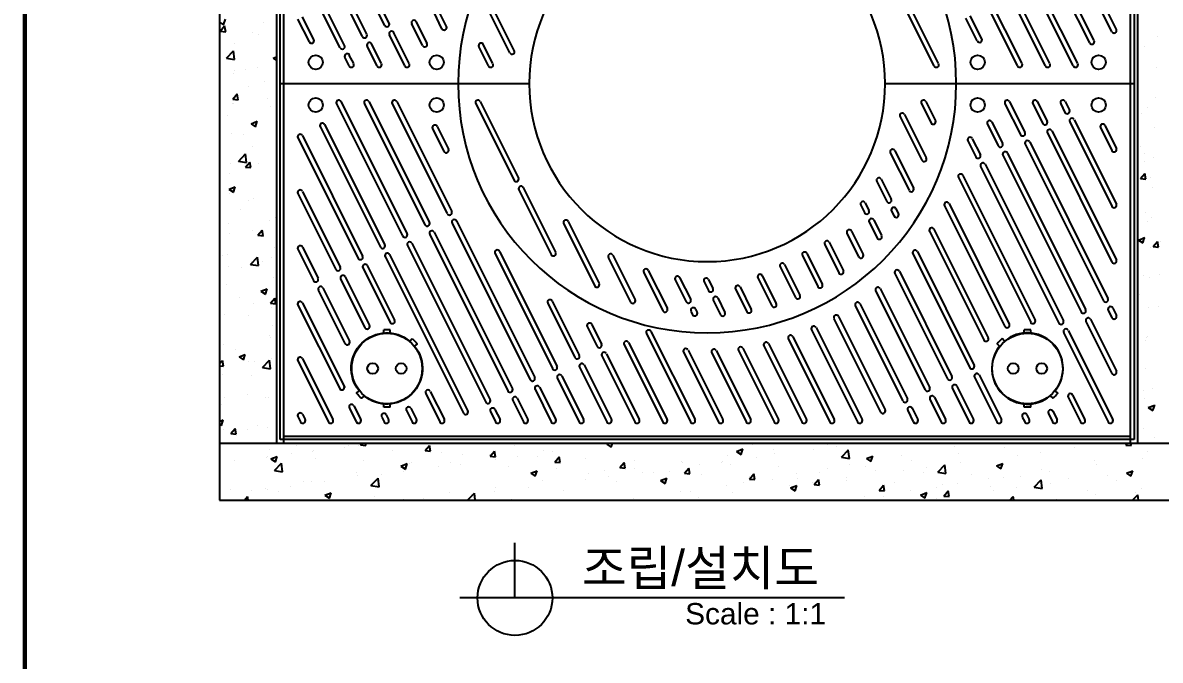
# Model space of a CAD drawing. Header units: millimetres. Extents: x 13624 to 18563, y -17957 to -14464.
# Drawn here: x 13739 to 15337, y -16255 to -15359 of the extents above; entities that cross this region are included whole.
import ezdxf
from ezdxf.enums import TextEntityAlignment as Align

# ---------------------------------------------------------------- set-up
doc = ezdxf.new("R2010")
doc.units = ezdxf.units.MM
for name, color, linetype in [('LAYOUT', 7, 'Continuous'), ('TEXT', 7, 'Continuous'), ('받침틀', 251, 'Continuous')]:
    doc.layers.add(name, color=color, linetype=linetype)
doc.styles.get("Standard").update_dxf_attribs({"font": 'arial.ttf'})

# ---------------------------------------------------------------- blocks, each defined once
blk = doc.blocks.new('A$C288B696C')
at = {"linetype": 'Continuous'}
for p, q in [((-714.5, 55.5), (-708.9, 51.8)), ((-713.5, 42.8), (-707.4, 50.1)), ((-708.9, 51.8), (-706.4, 59.5)), ((-705.9, 42.1), (-707.4, 50.1)), ((-653.1, 54.4), (-653.1, 54.4)), ((-713.5, 42.8), (-705.9, 42.1)), ((-668.5, 41.1), (-668.5, 41.1)), ((-659.8, 37.7), (-659.8, 37.7)), ((603.9, 34.7), (603.9, 34.7)), ((-693, 25.7), (-693, 25.7)), ((585, 20.6), (585, 20.6)), ((-704.7, 4.7), (-694.8, 15)), ((-704.7, 4.7), (-693.4, 2.9)), ((-693.4, 2.9), (-694.8, 15)), ((-639.4, 4.9), (-634.5, 6.8)), ((-639.4, 4.9), (-634.5, 1.6)), ((-693.2, -12.3), (-693.2, -12.3)), ((-677.8, -10.5), (-677.8, -10.5)), ((-661.4, -8.2), (-661.4, -8.2)), ((602.4, -7.6), (602.4, -7.6)), ((-694.5, -16.5), (-694.5, -16.5)), ((-651.1, -27.6), (-651.1, -27.6)), ((-695.9, -52.7), (-689.7, -45.4)), ((-688.3, -53.4), (-689.8, -45.4)), ((-673.7, -34.7), (-673.7, -34.7)), ((-696, -58.8), (-696, -58.8)), ((-695.9, -52.7), (-688.3, -53.4)), ((-694.8, -58.2), (-694.8, -58.2)), ((-646.8, -51.9), (-646.8, -51.9)), ((-643.3, -62.6), (-643.3, -62.6)), ((600.9, -49.9), (600.9, -49.9)), ((-703.1, -75.1), (-703.1, -75.1)), ((-635.3, -77.9), (-635.3, -77.9)), ((580.6, -73.1), (580.6, -73.1)), ((589.9, -64.4), (589.9, -64.4)), ((-670.3, -87.2), (-661.5, -83.8)), ((-670.3, -87.2), (-664, -91.4)), ((-664, -91.4), (-661.5, -83.8)), ((599.3, -92.2), (599.3, -92.2)), ((-697.6, -101.1), (-697.6, -101.1)), ((-680.2, -102), (-680.2, -102)), ((-668.9, -119.7), (-668.9, -119.7)), ((579, -119), (579, -119)), ((-699.1, -143.4), (-699.1, -143.4)), ((-687.9, -140), (-676.6, -141.8)), ((-687.8, -140.1), (-678, -129.7)), ((-678.2, -148.3), (-672.1, -141)), ((-676.6, -141.8), (-678, -129.7)), ((-670.7, -148.9), (-672.2, -141)), ((-660, -142.8), (-660, -142.8)), ((584.6, -140.2), (584.6, -140.2)), ((585, -129.5), (585, -129.5)), ((597.8, -134.4), (597.8, -134.4)), ((-713.6, -152.1), (-713.6, -152.1)), ((-701.1, -157), (-701.1, -157)), ((-678.2, -148.3), (-670.7, -148.9)), ((579.4, -164.3), (585.5, -157)), ((587, -165), (585.5, -157)), ((579.4, -164.3), (587, -165)), ((593.7, -162.8), (593.7, -162.8)), ((-701.3, -179.3), (-694.9, -183.5)), ((-701.2, -179.3), (-692.4, -175.8)), ((-700.7, -185.6), (-700.7, -185.6)), ((-694.9, -183.5), (-692.4, -175.9)), ((-666.8, -191.6), (-666.8, -191.6)), ((-635, -187.4), (-635, -187.4)), ((-634.7, -176.1), (-634.7, -176.1)), ((596.2, -176.7), (596.2, -176.7)), ((-685.3, -207.4), (-685.3, -207.4)), ((-674.1, -195.5), (-674.1, -195.5)), ((-643.7, -223.4), (-643.7, -223.4)), ((-636.3, -218.4), (-636.3, -218.4)), ((587.1, -211.4), (587.1, -211.4)), ((594.7, -219), (594.7, -219)), ((-702.2, -227.9), (-702.2, -227.9)), ((-668.4, -237.5), (-668.4, -237.5)), ((-660.6, -243.8), (-654.5, -236.5)), ((-653.1, -244.5), (-654.5, -236.5)), ((589.5, -225.2), (589.5, -225.2)), ((-700.2, -241.7), (-700.2, -241.7)), ((-660.6, -243.8), (-653, -244.5)), ((576.4, -250.5), (585.3, -247)), ((576.4, -250.5), (582.7, -254.7)), ((582.7, -254.7), (585.2, -247.1)), ((597, -259.8), (603.2, -252.5)), ((604.6, -260.5), (603.1, -252.5)), ((607.1, -252.4), (607.1, -252.4)), ((-703.8, -270.2), (-703.8, -270.2)), ((-637.8, -260.7), (-637.8, -260.7)), ((593.1, -261.3), (593.1, -261.3)), ((597, -259.8), (604.6, -260.5)), ((602.8, -261.8), (602.8, -261.8)), ((-710, -272.3), (-710, -272.3)), ((-701.8, -287.6), (-701.8, -287.6)), ((-671, -284.8), (-661.1, -274.5)), ((-671, -284.8), (-659.7, -286.5)), ((-669.2, -280.5), (-669.2, -280.5)), ((-659.7, -286.5), (-661.1, -274.5)), ((-653.7, -281.3), (-653.7, -281.3)), ((-642.2, -275.1), (-642.2, -275.1)), ((-683.3, -289.3), (-683.3, -289.3)), ((-639.3, -303), (-639.3, -303)), ((584.2, -301), (584.2, -301)), ((591.6, -303.6), (591.6, -303.6)), ((605.5, -298.3), (605.5, -298.3)), ((-705.3, -312.5), (-705.3, -312.5)), ((-656.3, -322.5), (-647.4, -319.1)), ((-650, -326.8), (-647.5, -319.1)), ((-687.1, -331.4), (-687.1, -331.4)), ((-656.3, -322.5), (-650, -326.8)), ((-643, -339.3), (-636.9, -332)), ((-635.4, -340), (-636.9, -332)), ((578.1, -326.7), (578.1, -326.7)), ((-667.5, -339.7), (-667.5, -339.7)), ((-643, -339.3), (-635.4, -340)), ((-640.9, -345.2), (-640.9, -345.2)), ((590, -345.8), (590, -345.8)), ((604.9, -343.8), (604.9, -343.8)), ((-706.9, -354.8), (-706.9, -354.8)), ((-674.5, -356.3), (-674.5, -356.3)), ((-640.3, -370.9), (-640.3, -370.9)), ((-708.4, -397), (-708.4, -397)), ((-644.1, -384.2), (-644.1, -384.2)), ((-642.4, -387.5), (-642.4, -387.5)), ((586.7, -392.1), (586.7, -392.1)), ((588.5, -388.1), (588.5, -388.1)), ((589.1, -386.1), (589.1, -386.1)), ((-692.2, -404.6), (-692.2, -404.6)), ((-687.2, -414.6), (-678.4, -411.2)), ((-687.2, -414.6), (-680.9, -418.9)), ((-680.9, -418.9), (-678.4, -411.2)), ((-714.5, -424.5), (-710.4, -419.6)), ((-714.5, -427.1), (-708.9, -427.5)), ((-708.9, -427.5), (-710.4, -419.6)), ((-673.7, -421), (-673.7, -421)), ((-665.5, -421.7), (-665.5, -421.7)), ((-654.2, -429.5), (-644.3, -419.2)), ((-654.2, -429.5), (-642.9, -431.3)), ((-642.9, -431.3), (-644.3, -419.2)), ((-644, -429.8), (-644, -429.8)), ((-641.9, -416.8), (-641.9, -416.8)), ((587, -430.4), (587, -430.4)), ((-709.9, -439.3), (-709.9, -439.3)), ((-669.6, -441.4), (-669.6, -441.4)), ((583.9, -461.8), (583.9, -461.8)), ((595.9, -459), (595.9, -459)), ((-707.1, -471.1), (-707.1, -471.1)), ((-675.3, -466.9), (-675.3, -466.9)), ((-649.7, -472), (-649.7, -472)), ((-645.5, -472.1), (-645.5, -472.1)), ((585.4, -472.7), (585.4, -472.7)), ((-711.5, -481.6), (-711.5, -481.6)), ((590.4, -485.8), (599.3, -482.4)), ((590.4, -485.8), (596.7, -490)), ((596.7, -490), (599.3, -482.4)), ((600.1, -481.8), (600.1, -481.8)), ((-714.5, -505.3), (-709.3, -503.3)), ((-714.5, -509.2), (-711.8, -510.9)), ((-711.8, -510.9), (-709.3, -503.3)), ((-660.7, -510.7), (-660.7, -510.7)), ((-713, -523.9), (-713, -523.9)), ((-708.7, -517), (-708.7, -517)), ((-698.9, -522.4), (-692.7, -515.1)), ((-698.9, -522.4), (-691.3, -523.1)), ((-691.3, -523.1), (-692.8, -515.1)), ((-674.9, -517.1), (-674.9, -517.1)), ((-647.1, -514.3), (-647.1, -514.3)), ((583.9, -514.9), (583.9, -514.9)), ((-674.4, -536.9), (-674.4, -536.9)), ((-606.6, -539.8), (-606.6, -539.8)), ((-538.8, -542.6), (-538.8, -542.6)), ((-534, -539.7), (-534, -539.7)), ((-519.3, -539.6), (-519.3, -539.6)), ((-516.7, -538.3), (-514.7, -536)), ((-516.7, -538.3), (-509.1, -539)), ((-509.1, -539), (-509.7, -536)), ((-425.6, -546.3), (-419.5, -539)), ((-418, -547), (-419.5, -539)), ((-299.7, -538.6), (-299.7, -538.6)), ((-194.3, -536.8), (-194.3, -536.8)), ((-170.6, -537.2), (-167.5, -536)), ((-170.6, -537.2), (-164.3, -541.5)), ((-167, -537.1), (-167, -537.1)), ((-164.3, -541.5), (-162.4, -536)), ((32.4, -536), (34.8, -536.4)), ((34.8, -536.4), (34.8, -536)), ((139.5, -538.1), (139.5, -538.1)), ((151.6, -540.8), (151.6, -540.8)), ((318, -540.6), (318, -540.6)), ((388.5, -541.5), (388.5, -541.5)), ((486.5, -542.4), (486.5, -542.4)), ((558.8, -538.5), (560.9, -536)), ((558.8, -538.5), (566.4, -539.1)), ((566.4, -539.1), (565.8, -536)), ((598.5, -527.7), (598.5, -527.7)), ((-648.6, -556.6), (-648.6, -556.6)), ((-647.7, -554), (-647.7, -554)), ((-644.4, -545), (-644.4, -545)), ((-642.3, -557.8), (-633.4, -554.4)), ((-642.3, -557.8), (-636, -562.1)), ((-636, -562.1), (-633.4, -554.4)), ((-613.9, -550.2), (-613.9, -550.2)), ((-583.4, -547.7), (-583.4, -547.7)), ((-582.1, -546), (-582.1, -546)), ((-579.9, -556.8), (-579.9, -556.8)), ((-471, -545.5), (-471, -545.5)), ((-425.6, -546.3), (-418, -547)), ((-403.3, -548.4), (-403.3, -548.4)), ((-373.7, -551.3), (-373.7, -551.3)), ((-335.5, -551.2), (-335.5, -551.2)), ((-334.5, -554.3), (-328.4, -547)), ((-334.5, -554.3), (-326.9, -554.9)), ((-326.9, -555), (-328.4, -547)), ((-327.1, -558.1), (-327.1, -558.1)), ((-325.5, -555.2), (-325.5, -555.2)), ((-295.3, -553.9), (-295.3, -553.9)), ((-267.7, -554.1), (-267.7, -554.1)), ((-259.5, -545.7), (-259.5, -545.7)), ((-247.2, -547.6), (-247.2, -547.6)), ((-243.4, -562.3), (-237.3, -555)), ((-235.8, -562.9), (-237.3, -555)), ((-199.9, -557), (-199.9, -557)), ((-0.5, -552.5), (-0.5, -552.5)), ((11.9, -547.4), (20.8, -543.9)), ((11.9, -547.4), (18.2, -551.6)), ((18.2, -551.6), (20.8, -544)), ((39.6, -555.5), (39.6, -555.5)), ((63.6, -544.3), (63.6, -544.3)), ((65.4, -550.8), (65.4, -550.8)), ((119.8, -545), (119.8, -545)), ((159.1, -555.6), (169, -545.3)), ((159.1, -555.6), (170.4, -557.4)), ((170.4, -557.4), (168.9, -545.3)), ((194.4, -557.5), (203.3, -554.1)), ((194.4, -557.5), (200.7, -561.8)), ((200.7, -561.8), (203.3, -554.1)), ((244, -553.3), (244, -553.3)), ((323.3, -550.5), (323.3, -550.5)), ((406.6, -552.9), (406.6, -552.9)), ((438.4, -548.7), (438.4, -548.7)), ((582.3, -557.2), (582.3, -557.2)), ((588.7, -546.9), (588.7, -546.9)), ((-694.1, -560.8), (-694.1, -560.8)), ((-637.3, -574.3), (-627.4, -563.9)), ((-637.3, -574.2), (-626, -576)), ((-626, -576), (-627.5, -563.9)), ((-512.1, -559.7), (-512.1, -559.7)), ((-459.8, -568), (-450.9, -564.6)), ((-459.8, -568), (-453.5, -572.2)), ((-455.4, -575), (-455.4, -575)), ((-454.8, -572.3), (-454.8, -572.3)), ((-453.5, -572.2), (-450.9, -564.6)), ((-447.8, -564), (-447.8, -564)), ((-444.3, -562.6), (-444.3, -562.6)), ((-407.3, -568.7), (-407.3, -568.7)), ((-389.6, -563.4), (-389.6, -563.4)), ((-376.5, -565.4), (-376.5, -565.4)), ((-308.7, -568.3), (-308.7, -568.3)), ((-277.3, -578.2), (-268.4, -574.7)), ((-271, -582.4), (-268.4, -574.7)), ((-243.4, -562.3), (-235.8, -562.9)), ((-240.9, -571.2), (-240.9, -571.2)), ((-173.1, -574), (-173.1, -574)), ((-152.3, -570.2), (-146.2, -562.9)), ((-152.3, -570.2), (-144.7, -570.9)), ((-144.7, -570.9), (-146.2, -562.9)), ((-132.1, -559.8), (-132.1, -559.8)), ((-131.7, -570.9), (-131.7, -570.9)), ((-65.7, -561.4), (-65.7, -561.4)), ((-64.3, -562.7), (-64.3, -562.7)), ((-61.2, -578.2), (-55.1, -570.9)), ((-53.7, -578.9), (-55.1, -570.9)), ((-40.3, -566.1), (-40.3, -566.1)), ((-8.7, -563.5), (-8.7, -563.5)), ((-8.5, -561.9), (-8.5, -561.9)), ((3.5, -565.6), (3.5, -565.6)), ((71.3, -568.4), (71.3, -568.4)), ((139.1, -571.3), (139.1, -571.3)), ((169.9, -566), (169.9, -566)), ((193.2, -568.1), (193.2, -568.1)), ((206.9, -574.2), (206.9, -574.2)), ((246.5, -574), (246.5, -574)), ((257.4, -560), (257.4, -560)), ((278.3, -569.8), (278.3, -569.8)), ((294.6, -576.7), (304.5, -566.4)), ((305.9, -578.4), (304.5, -566.4)), ((326.4, -563.5), (326.4, -563.5)), ((376.9, -567.7), (385.8, -564.3)), ((376.9, -567.7), (383.3, -572)), ((383.3, -572), (385.8, -564.3)), ((440.6, -572.3), (440.6, -572.3)), ((514.7, -559.6), (514.7, -559.6)), ((517.1, -566.2), (517.1, -566.2)), ((559.5, -577.9), (568.4, -574.5)), ((565.8, -582.1), (568.4, -574.5)), ((-595.9, -589.5), (-595.9, -589.5)), ((-584.9, -590), (-584.9, -590)), ((-567.4, -589.8), (-567.4, -589.8)), ((-521.9, -576.8), (-521.9, -576.8)), ((-520.8, -581.8), (-520.8, -581.8)), ((-501.8, -595.3), (-491.9, -585)), ((-490.5, -597), (-491.9, -585)), ((-487.2, -579.2), (-487.2, -579.2)), ((-277.3, -578.2), (-271, -582.4)), ((-261.1, -588), (-261.1, -588)), ((-200.4, -587.1), (-200.4, -587.1)), ((-195.9, -579), (-195.9, -579)), ((-168.6, -583), (-168.6, -583)), ((-156.8, -589), (-156.8, -589)), ((-120.5, -576.6), (-120.5, -576.6)), ((-105.3, -576.9), (-105.3, -576.9)), ((-94.8, -588.3), (-85.9, -584.9)), ((-94.8, -588.3), (-88.5, -592.6)), ((-88.5, -592.6), (-85.9, -584.9)), ((-82.7, -576.3), (-82.7, -576.3)), ((-61.2, -578.2), (-53.6, -578.9)), ((-37.5, -579.8), (-37.5, -579.8)), ((29.9, -586.2), (36, -578.9)), ((29.9, -586.2), (37.5, -586.8)), ((30.3, -582.6), (30.3, -582.6)), ((37.4, -586.8), (36, -578.9)), ((62.1, -586.6), (62.1, -586.6)), ((95.8, -578.7), (95.8, -578.7)), ((98.1, -585.5), (98.1, -585.5)), ((118.2, -590.9), (118.2, -590.9)), ((121, -594.1), (127.1, -586.8)), ((128.5, -594.8), (127.1, -586.8)), ((128, -577.1), (128, -577.1)), ((165.9, -588.3), (165.9, -588.3)), ((166.3, -584.6), (166.3, -584.6)), ((233.7, -591.2), (233.7, -591.2)), ((274.7, -577), (274.7, -577)), ((294.6, -576.7), (305.9, -578.4)), ((342.5, -579.9), (342.5, -579.9)), ((366.5, -585), (366.5, -585)), ((387, -583.8), (387, -583.8)), ((410.3, -582.7), (410.3, -582.7)), ((430.1, -597.7), (440, -587.4)), ((441.4, -599.4), (440, -587.4)), ((451.2, -575.7), (451.2, -575.7)), ((478.1, -585.6), (478.1, -585.6)), ((533.3, -581.9), (533.3, -581.9)), ((545.9, -588.5), (545.9, -588.5)), ((559.5, -577.9), (565.8, -582.1)), ((565.1, -577.7), (565.1, -577.7)), ((-699.7, -601.5), (-699.7, -601.5)), ((-670, -602.2), (-670, -602.2)), ((-650.2, -598.9), (-650.2, -598.9)), ((-647.3, -600.3), (-647.3, -600.3)), ((-631.9, -604.3), (-631.9, -604.3)), ((-615.5, -596.1), (-615.5, -596.1)), ((-566.5, -608.9), (-557.6, -605.5)), ((-564.1, -607.2), (-564.1, -607.2)), ((-560.2, -613.2), (-557.6, -605.5)), ((-501.8, -595.3), (-490.5, -597)), ((-391.2, -605.6), (-391.2, -605.6)), ((-366, -616), (-356.4, -606)), ((-355.2, -616), (-356.4, -606)), ((-328.7, -604), (-328.7, -604)), ((-327, -597.5), (-327, -597.5)), ((-280.6, -597.7), (-280.6, -597.7)), ((-230.9, -601.7), (-230.9, -601.7)), ((-67.3, -603.7), (-67.3, -603.7)), ((-52.3, -604.1), (-52.3, -604.1)), ((-2.1, -594.7), (-2.1, -594.7)), ((6.2, -605.6), (6.2, -605.6)), ((21.8, -591.4), (21.8, -591.4)), ((86.4, -595.1), (86.4, -595.1)), ((87.7, -598.5), (96.6, -595.1)), ((87.7, -598.5), (94, -602.8)), ((94, -602.8), (96.6, -595.1)), ((121, -594.1), (128.6, -594.8)), ((212.1, -602.1), (218.2, -594.8)), ((212.1, -602.1), (219.7, -602.8)), ((219.6, -602.8), (218.2, -594.8)), ((255.8, -602.3), (255.8, -602.3)), ((270.2, -608.7), (279.1, -605.3)), ((276.6, -612.9), (279.1, -605.3)), ((292.5, -597.7), (292.5, -597.7)), ((301.5, -594.1), (301.5, -594.1)), ((303.2, -610.1), (309.3, -602.8)), ((310.7, -610.7), (309.2, -602.8)), ((321.8, -592.8), (321.8, -592.8)), ((369.3, -596.9), (369.3, -596.9)), ((373.2, -603), (373.2, -603)), ((405, -598.8), (405, -598.8)), ((430.1, -597.7), (441.4, -599.4)), ((437.1, -599.8), (437.1, -599.8)), ((453.1, -592.5), (453.1, -592.5)), ((504.9, -602.7), (504.9, -602.7)), ((572.7, -605.5), (572.7, -605.5)), ((580.8, -599.5), (580.8, -599.5)), ((-679.6, -616), (-675.1, -610.6)), ((-674.2, -616), (-675.1, -610.6)), ((-566.5, -608.9), (-560.2, -613.2)), ((-496.3, -610.1), (-496.3, -610.1)), ((-456.4, -614.6), (-456.4, -614.6)), ((-428.5, -612.9), (-428.5, -612.9)), ((-375.9, -616), (-375.1, -615.7)), ((-375.2, -616), (-375.1, -615.7)), ((-360.7, -615.8), (-360.7, -615.8)), ((-360.5, -608.2), (-360.5, -608.2)), ((-304.9, -614.4), (-304.9, -614.4)), ((-133.3, -613.2), (-133.3, -613.2)), ((-41.9, -612), (-41.9, -612)), ((191.7, -610.4), (191.7, -610.4)), ((218.4, -610.4), (218.4, -610.4)), ((270.2, -608.7), (276.6, -612.9)), ((293, -613.6), (293, -613.6)), ((303.2, -610.1), (310.8, -610.7)), ((396, -616), (400.4, -610.7)), ((401.3, -616), (400.3, -610.8)), ((460.2, -616), (461.6, -615.4)), ((461.5, -616), (461.6, -615.4)), ((515.6, -608.4), (515.6, -608.4)), ((568.3, -616), (575.6, -608.4)), ((576.4, -616), (575.6, -608.4))]:
    blk.add_line(p, q, dxfattribs=at)
at = {"layer": '받침틀'}
for p, q in [((-714.5, 554), (-714.5, -616)), ((-634.5, 474), (-634.5, -536)), ((-624.5, 474), (-624.5, -536)), ((565.5, -536), (565.5, 474)), ((575.5, -536), (575.5, 474)), ((-624.5, -526), (565.5, -526)), ((-714.5, -536), (655.5, -536)), ((-714.5, -616), (655.5, -616))]:
    blk.add_line(p, q, dxfattribs=at)
blk = doc.blocks.new('A$C6562381F')
for p, q in [((4.5, 54.5), (-4.5, 54.5)), ((-4.5, 49.3), (-4.5, 54.5)), ((4.5, 49.3), (4.5, 54.5)), ((-4.5, -54.5), (-4.5, -49.3)), ((4.5, -54.5), (-4.5, -54.5)), ((4.5, -54.5), (4.5, -49.3))]:
    blk.add_line(p, q)
for centre, radius in [((0, 0), 49.5), ((-20, 0), 7.5), ((20, 0), 7.5)]:
    blk.add_circle(centre, radius)
blk = doc.blocks.new('AG1210')
for p, q in [((17883.9, -17056.3), (17883.9, -16556.3)), ((19083.9, -16556.3), (19083.9, -17056.3)), ((18030.8, -16974.5), (17920.8, -16754.6)), ((18037, -16971.4), (17927.1, -16751.5)), ((17999.5, -16990.2), (17908.9, -16809)), ((18005.7, -16987), (17915.1, -16805.8)), ((19058.9, -16980.2), (18974.3, -16811.1)), ((19027.6, -16995.9), (18943, -16826.8)), ((19052.6, -16983.4), (18968, -16814.2)), ((19004.6, -17028.2), (18911.7, -16842.4)), ((19021.3, -16999.1), (18936.7, -16829.9)), ((18965.5, -17028.2), (18880.4, -16858.1)), ((18998.3, -17031.3), (18905.4, -16845.5)), ((18926.3, -17028.2), (18849.1, -16873.7)), ((18959.2, -17031.3), (18874.1, -16861.2)), ((17968.2, -17005.8), (17908.9, -16887.2)), ((17974.4, -17002.7), (17915.1, -16884.1)), ((18920.1, -17031.3), (18842.8, -16876.9)), ((18802.7, -17031.3), (18748.9, -16923.8)), ((18808.9, -17028.2), (18755.2, -16920.7)), ((18111.3, -16979.1), (18100.1, -16956.6)), ((18117.6, -16976), (18106.3, -16953.5)), ((18206.6, -17013), (18176.1, -16952)), ((18212.8, -17009.9), (18182.3, -16948.9)), ((17925, -16997.7), (17908.9, -16965.5)), ((17931.2, -16994.6), (17915.1, -16962.4)), ((18084, -17002.7), (18068.8, -16972.3)), ((18090.3, -16999.6), (18075, -16969.1)), ((18863.4, -16996.3), (18847.4, -16964.2)), ((18869.7, -16993.2), (18853.6, -16961.1)), ((18059.2, -17031.3), (18037.5, -16987.9)), ((18065.4, -17028.2), (18043.7, -16984.8)), ((18020, -17031.3), (18006.2, -17003.6)), ((18026.3, -17028.2), (18012.4, -17000.4)), ((18176.6, -17031.3), (18163.1, -17004.3)), ((18182.8, -17028.2), (18169.3, -17001.2)), ((17980.9, -17031.3), (17974.9, -17019.2)), ((17987.2, -17028.2), (17981.1, -17016.1)), ((17883.9, -17556.3), (17883.9, -17056.3)), ((17883.9, -17056.3), (18233.9, -17056.3)), ((18733.9, -17056.3), (19083.9, -17056.3)), ((19083.9, -17056.3), (19083.9, -17556.3)), ((17963.1, -17084.5), (18056, -17270.2)), ((17969.4, -17081.3), (18062.3, -17267.1)), ((18002.3, -17084.5), (18087.3, -17254.6)), ((18008.5, -17081.3), (18093.6, -17251.5)), ((18041.4, -17084.5), (18118.6, -17238.9)), ((18047.7, -17081.3), (18124.9, -17235.8)), ((18158.8, -17084.5), (18212.6, -17192)), ((18165.1, -17081.3), (18218.8, -17188.9)), ((18784.9, -17084.5), (18798.4, -17111.5)), ((18791.2, -17081.3), (18804.7, -17108.4)), ((18902.3, -17084.5), (18924, -17127.9)), ((18908.6, -17081.3), (18930.3, -17124.7)), ((18941.4, -17084.5), (18955.3, -17112.2)), ((18947.7, -17081.3), (18961.6, -17109.1)), ((18980.6, -17084.5), (18986.6, -17096.6)), ((18986.8, -17081.3), (18992.9, -17093.4)), ((18761.2, -17099.6), (18791.7, -17160.6)), ((17946.4, -17113.6), (18031, -17282.8)), ((18104.3, -17116.3), (18120.4, -17148.4)), ((18754.9, -17102.8), (18785.4, -17163.8)), ((18877.5, -17113.1), (18892.7, -17143.5)), ((18883.7, -17109.9), (18899, -17140.4)), ((18993.3, -17110), (19052.6, -17228.6)), ((18999.6, -17106.9), (19058.9, -17225.4)), ((19042.8, -17115), (19058.9, -17147.2)), ((17908.9, -17132.4), (17993.4, -17301.6)), ((17915.1, -17129.3), (17999.7, -17298.4)), ((17940.1, -17116.7), (18024.7, -17285.9)), ((18098, -17119.5), (18114.1, -17151.6)), ((18962, -17125.6), (19052.6, -17306.8)), ((18968.3, -17122.5), (19058.9, -17303.7)), ((19036.5, -17118.1), (19052.6, -17150.3)), ((18850.2, -17136.7), (18861.4, -17159.2)), ((18856.4, -17133.6), (18867.7, -17156.1)), ((18930.7, -17141.3), (19040.6, -17361.2)), ((18937, -17138.2), (19046.9, -17358)), ((18741.1, -17153.5), (18767.5, -17206.1)), ((18747.4, -17150.3), (18773.7, -17203)), ((18899.4, -17156.9), (19009.3, -17376.8)), ((18905.7, -17153.8), (19015.6, -17373.7)), ((18868.1, -17172.6), (18978, -17392.5)), ((18874.4, -17169.5), (18984.3, -17389.3)), ((18722.1, -17193.7), (18736.2, -17221.8)), ((18728.4, -17190.5), (18742.4, -17218.7)), ((18836.8, -17188.3), (18938.4, -17391.5)), ((18843.1, -17185.1), (18944.7, -17388.4)), ((17908.9, -17210.7), (17962.1, -17317.2)), ((17915.1, -17207.6), (17968.4, -17314.1)), ((18219.3, -17205.4), (18264.7, -17296.4)), ((18225.5, -17202.3), (18271, -17293.2)), ((18699.6, -17226.9), (18704.9, -17237.4)), ((18705.8, -17223.8), (18711.1, -17234.3)), ((18817.4, -17227.7), (18902.2, -17397.3)), ((18823.7, -17224.6), (18908.4, -17394.1)), ((18742.9, -17235.2), (18746.4, -17242.2)), ((18749.1, -17232.1), (18752.6, -17239.1)), ((18125.4, -17252.4), (18235.3, -17472.2)), ((18131.6, -17249.2), (18241.6, -17469.1)), ((18282.2, -17252.9), (18325.9, -17340.3)), ((18288.4, -17249.8), (18332.1, -17337.2)), ((18711.6, -17250.9), (18722.6, -17273)), ((18717.8, -17247.7), (18728.9, -17269.8)), ((18094, -17268), (18204, -17487.9)), ((18100.3, -17264.9), (18210.2, -17484.8)), ((18680.3, -17266.5), (18696.7, -17299.5)), ((18686.5, -17263.4), (18703, -17296.3)), ((18796.3, -17263.7), (18872.5, -17416.3)), ((18802.5, -17260.6), (18878.8, -17413.1)), ((17908.9, -17289), (17930.8, -17332.9)), ((17915.1, -17285.8), (17937.1, -17329.7)), ((18062.7, -17283.7), (18172.7, -17503.5)), ((18069, -17280.5), (18178.9, -17500.4)), ((18192.1, -17291.9), (18272.9, -17453.5)), ((18649, -17282.2), (18669, -17322.2)), ((18655.2, -17279), (18675.2, -17319)), ((18779.2, -17292.1), (18859.1, -17452)), ((18031.4, -17299.3), (18141.4, -17519.2)), ((18037.7, -17296.2), (18147.6, -17516.1)), ((18185.8, -17295), (18266.6, -17456.6)), ((18345, -17300.4), (18376.3, -17363)), ((18351.3, -17297.3), (18382.6, -17359.9)), ((18617.7, -17297.8), (18639.4, -17341.3)), ((18623.9, -17294.7), (18645.7, -17338.2)), ((18772.9, -17295.3), (18852.8, -17455.1)), ((18000.1, -17315), (18038.4, -17391.5)), ((18006.4, -17311.8), (18044.7, -17388.4)), ((18394.8, -17321.7), (18421.6, -17375.3)), ((18401.1, -17318.6), (18427.9, -17372.2)), ((18586.4, -17313.5), (18608, -17356.7)), ((18592.6, -17310.3), (18614.2, -17353.6)), ((18747.6, -17322.9), (18821.5, -17470.7)), ((18753.9, -17319.8), (18827.8, -17467.6)), ((17968.8, -17330.6), (18003.1, -17399.1)), ((17975.1, -17327.5), (18009.3, -17396)), ((18439, -17331.7), (18454.4, -17362.7)), ((18445.2, -17328.6), (18460.7, -17359.5)), ((18479.5, -17334.5), (18485.7, -17347)), ((18485.7, -17331.3), (18492, -17343.9)), ((18555, -17329.1), (18574.7, -17368.4)), ((18561.3, -17326), (18580.9, -17365.3)), ((17937.5, -17346.3), (17975, -17421.3)), ((17943.8, -17343.1), (17981.3, -17418.1)), ((18523.7, -17344.8), (18539.6, -17376.5)), ((18530, -17341.6), (18545.9, -17373.4)), ((18720.6, -17347.2), (18790.2, -17486.4)), ((18726.9, -17344), (18796.5, -17483.3)), ((17908.9, -17367.2), (17967.6, -17484.6)), ((17915.1, -17364.1), (17973.8, -17481.5)), ((18259.8, -17364.7), (18297.9, -17440.9)), ((18266.1, -17361.6), (18304.2, -17437.8)), ((18492.4, -17360.4), (18502.6, -17380.8)), ((18498.7, -17357.3), (18508.9, -17377.7)), ((18692, -17368.3), (18758.9, -17502)), ((18698.3, -17365.1), (18765.2, -17498.9)), ((19053.6, -17371.5), (19058.9, -17382)), ((18461.1, -17376.1), (18463.4, -17380.7)), ((18467.4, -17373), (18469.7, -17377.6)), ((18661.9, -17386.4), (18727.6, -17517.7)), ((18668.2, -17383.2), (18733.9, -17514.6)), ((19022.3, -17387.1), (19058.9, -17460.2)), ((19047.4, -17374.6), (19052.6, -17385.1)), ((18315.3, -17397.5), (18329.2, -17425.3)), ((18321.6, -17394.4), (18335.5, -17422.1)), ((18630.5, -17401.9), (18695.3, -17531.3)), ((18636.8, -17398.7), (18701.5, -17528.2)), ((18991, -17402.8), (19053.7, -17528.2)), ((19016, -17390.2), (19052.6, -17463.3)), ((18373.5, -17419.9), (18427.6, -17528.2)), ((18398.5, -17407.4), (18460.5, -17531.3)), ((18404.8, -17404.3), (18466.8, -17528.2)), ((18597.8, -17414.7), (18656.2, -17531.3)), ((18604.1, -17411.5), (18662.4, -17528.2)), ((18984.7, -17405.9), (19047.5, -17531.3)), ((18342.2, -17435.6), (18388.5, -17528.2)), ((18367.2, -17423), (18421.4, -17531.3)), ((18450.7, -17433.5), (18499.6, -17531.3)), ((18457, -17430.4), (18505.9, -17528.2)), ((18490.2, -17434.3), (18538.8, -17531.3)), ((18496.5, -17431.1), (18545, -17528.2)), ((18527.8, -17431.1), (18577.9, -17531.3)), ((18534, -17428), (18584.2, -17528.2)), ((18563.6, -17424.5), (18617, -17531.3)), ((18569.9, -17421.3), (18623.3, -17528.2)), ((17908.9, -17445.5), (17951.8, -17531.3)), ((17915.1, -17442.3), (17958.1, -17528.2)), ((17954.3, -17442.3), (17974.6, -17483.1)), ((18310.9, -17451.2), (18349.4, -17528.2)), ((18335.9, -17438.7), (18382.2, -17531.3)), ((18279.6, -17466.9), (18310.2, -17528.2)), ((18304.6, -17454.3), (18343.1, -17531.3)), ((18865.8, -17465.4), (18897.2, -17528.2)), ((18248.3, -17482.5), (18271.1, -17528.2)), ((18273.3, -17470), (18304, -17531.3)), ((18834.5, -17481), (18858.1, -17528.2)), ((18859.5, -17468.5), (18890.9, -17531.3)), ((18088.5, -17491.6), (18108.3, -17531.3)), ((18094.7, -17488.5), (18114.6, -17528.2)), ((18217, -17498.2), (18232, -17528.2)), ((18242, -17485.6), (18264.8, -17531.3)), ((18796.9, -17499.8), (18812.7, -17531.3)), ((18803.2, -17496.7), (18818.9, -17528.2)), ((18828.2, -17484.2), (18851.8, -17531.3)), ((18991, -17496.7), (19008.3, -17531.3)), ((18997.3, -17493.6), (19014.6, -17528.2)), ((17981.2, -17511.9), (17990.9, -17531.3)), ((17987.4, -17508.7), (17997.2, -17528.2)), ((18061.2, -17515.3), (18069.2, -17531.3)), ((18067.4, -17512.2), (18075.4, -17528.2)), ((18185.7, -17513.8), (18192.8, -17528.2)), ((18210.7, -17501.3), (18225.7, -17531.3)), ((18765.6, -17515.5), (18773.5, -17531.3)), ((18771.9, -17512.3), (18779.8, -17528.2)), ((17908.9, -17523.7), (17912.7, -17531.3)), ((17915.1, -17520.6), (17918.9, -17528.2)), ((18026.6, -17524.5), (18030.1, -17531.3)), ((18032.9, -17521.3), (18036.3, -17528.2)), ((18179.4, -17517), (18186.6, -17531.3)), ((18926.6, -17524.5), (18930.1, -17531.3)), ((18932.9, -17521.3), (18936.3, -17528.2)), ((18963.4, -17519.6), (18969.2, -17531.3)), ((18969.6, -17516.5), (18975.5, -17528.2)), ((19083.9, -17556.3), (17883.9, -17556.3))]:
    blk.add_line(p, q)
for points in [[(18069.5, -17414.4, -0.045549), (18076.5, -17421.6), (18072.9, -17425.1, -0.904534), (18001.8, -17494.7), (17998.2, -17498.2, -0.045549), (17991.2, -17491.1), (17994.8, -17487.6, -0.904534), (18065.9, -17417.9)], [(18898.2, -17414.4, 0.045549), (18891.2, -17421.6), (18894.8, -17425.1, 0.904534), (18965.9, -17494.7), (18969.5, -17498.2, 0.045549), (18976.5, -17491.1), (18972.9, -17487.6, 0.904534), (18901.8, -17417.9)]]:
    blk.add_lwpolyline(points, format="xyb", close=True)
for centre in [(17933.9, -17026.3), (18103.9, -17026.3), (18863.9, -17026.3), (19033.9, -17026.3), (17933.9, -17086.3), (18103.9, -17086.3), (18863.9, -17086.3), (19033.9, -17086.3)]:
    blk.add_circle(centre, 10)
for centre, radius, start, end in [((18483.9, -17056.3), 350, 0, 180), ((18483.9, -17056.3), 250, 0, 180), ((18033.9, -16972.9), 3.5, 206.5651, 26.5651), ((18071.9, -16970.7), 3.5, 26.5651, 206.5651), ((18002.6, -16988.6), 3.5, 206.5651, 26.5651), ((18040.6, -16986.3), 3.5, 26.5651, 206.5651), ((18114.4, -16977.5), 3.5, 206.5651, 26.5651), ((19055.7, -16981.8), 3.5, 206.5651, 26.5651), ((17928.1, -16996.1), 3.5, 206.5651, 26.5651), ((17971.3, -17004.2), 3.5, 206.5651, 26.5651), ((18009.3, -17002), 3.5, 26.5651, 206.5651), ((18087.1, -17001.2), 3.5, 206.5651, 26.5651), ((18166.2, -17002.7), 3.5, 26.5651, 206.5651), ((18866.6, -16994.8), 3.5, 206.5651, 26.5651), ((19024.5, -16997.5), 3.5, 206.5651, 26.5651), ((17978, -17017.7), 3.5, 26.5651, 206.5651), ((18209.7, -17011.5), 3.5, 206.5651, 26.5651), ((17984, -17029.8), 3.5, 206.5651, 26.5651), ((18023.2, -17029.8), 3.5, 206.5651, 26.5651), ((18062.3, -17029.8), 3.5, 206.5651, 26.5651), ((18179.7, -17029.8), 3.5, 206.5651, 26.5651), ((18805.8, -17029.8), 3.5, 206.5651, 26.5651), ((18923.2, -17029.8), 3.5, 206.5651, 26.5651), ((18962.3, -17029.8), 3.5, 206.5651, 26.5651), ((19001.5, -17029.8), 3.5, 206.5651, 26.5651), ((18483.9, -17056.3), 350, 180, 0), ((18483.9, -17056.3), 250, 180, 0), ((17966.3, -17082.9), 3.5, 26.5651, 206.5651), ((18005.4, -17082.9), 3.5, 26.5651, 206.5651), ((18044.5, -17082.9), 3.5, 26.5651, 206.5651), ((18161.9, -17082.9), 3.5, 26.5651, 206.5651), ((18788, -17082.9), 3.5, 26.5651, 206.5651), ((18905.4, -17082.9), 3.5, 26.5651, 206.5651), ((18944.6, -17082.9), 3.5, 26.5651, 206.5651), ((18983.7, -17082.9), 3.5, 26.5651, 206.5651), ((18758, -17101.2), 3.5, 26.5651, 206.5651), ((18989.7, -17095), 3.5, 206.5651, 26.5651), ((17943.3, -17115.2), 3.5, 26.5651, 206.5651), ((18101.2, -17117.9), 3.5, 26.5651, 206.5651), ((18801.5, -17109.9), 3.5, 206.5651, 26.5651), ((18880.6, -17111.5), 3.5, 26.5651, 206.5651), ((18958.4, -17110.7), 3.5, 206.5651, 26.5651), ((18996.4, -17108.4), 3.5, 26.5651, 206.5651), ((19039.6, -17116.5), 3.5, 26.5651, 206.5651), ((17912, -17130.9), 3.5, 26.5651, 206.5651), ((18853.3, -17135.1), 3.5, 26.5651, 206.5651), ((18927.1, -17126.3), 3.5, 206.5651, 26.5651), ((18965.1, -17124.1), 3.5, 26.5651, 206.5651), ((18117.2, -17150), 3.5, 206.5651, 26.5651), ((18744.3, -17151.9), 3.5, 26.5651, 206.5651), ((18895.8, -17142), 3.5, 206.5651, 26.5651), ((18933.8, -17139.7), 3.5, 26.5651, 206.5651), ((19055.7, -17148.7), 3.5, 206.5651, 26.5651), ((18788.5, -17162.2), 3.5, 206.5651, 26.5651), ((18864.5, -17157.6), 3.5, 206.5651, 26.5651), ((18902.5, -17155.4), 3.5, 26.5651, 206.5651), ((18871.2, -17171), 3.5, 26.5651, 206.5651), ((18215.7, -17190.4), 3.5, 206.5651, 26.5651), ((18725.2, -17192.1), 3.5, 26.5651, 206.5651), ((18839.9, -17186.7), 3.5, 26.5651, 206.5651), ((17912, -17209.1), 3.5, 26.5651, 206.5651), ((18222.4, -17203.8), 3.5, 26.5651, 206.5651), ((18770.6, -17204.6), 3.5, 206.5651, 26.5651), ((18702.7, -17225.3), 3.5, 26.5651, 206.5651), ((18739.3, -17220.2), 3.5, 206.5651, 26.5651), ((18820.5, -17226.2), 3.5, 26.5651, 206.5651), ((19055.7, -17227), 3.5, 206.5651, 26.5651), ((18121.8, -17237.4), 3.5, 206.5651, 26.5651), ((18708, -17235.9), 3.5, 206.5651, 26.5651), ((18746, -17233.6), 3.5, 26.5651, 206.5651), ((18749.5, -17240.6), 3.5, 206.5651, 26.5651), ((18090.5, -17253), 3.5, 206.5651, 26.5651), ((18128.5, -17250.8), 3.5, 26.5651, 206.5651), ((18285.3, -17251.4), 3.5, 26.5651, 206.5651), ((18714.7, -17249.3), 3.5, 26.5651, 206.5651), ((18799.4, -17262.2), 3.5, 26.5651, 206.5651), ((18059.2, -17268.7), 3.5, 206.5651, 26.5651), ((18097.2, -17266.4), 3.5, 26.5651, 206.5651), ((18683.4, -17264.9), 3.5, 26.5651, 206.5651), ((18725.8, -17271.4), 3.5, 206.5651, 26.5651), ((17912, -17287.4), 3.5, 26.5651, 206.5651), ((18027.9, -17284.3), 3.5, 206.5651, 26.5651), ((18065.9, -17282.1), 3.5, 26.5651, 206.5651), ((18188.9, -17293.4), 3.5, 26.5651, 206.5651), ((18652.1, -17280.6), 3.5, 26.5651, 206.5651), ((18776, -17293.7), 3.5, 26.5651, 206.5651), ((17996.6, -17300), 3.5, 206.5651, 26.5651), ((18034.6, -17297.8), 3.5, 26.5651, 206.5651), ((18267.9, -17294.8), 3.5, 206.5651, 26.5651), ((18348.2, -17298.8), 3.5, 26.5651, 206.5651), ((18620.8, -17296.3), 3.5, 26.5651, 206.5651), ((18699.9, -17297.9), 3.5, 206.5651, 26.5651), ((19055.7, -17305.3), 3.5, 206.5651, 26.5651), ((17965.3, -17315.6), 3.5, 206.5651, 26.5651), ((18003.3, -17313.4), 3.5, 26.5651, 206.5651), ((18397.9, -17320.1), 3.5, 26.5651, 206.5651), ((18558.2, -17327.6), 3.5, 26.5651, 206.5651), ((18589.5, -17311.9), 3.5, 26.5651, 206.5651), ((18672.1, -17320.6), 3.5, 206.5651, 26.5651), ((18750.7, -17321.4), 3.5, 26.5651, 206.5651), ((17933.9, -17331.3), 3.5, 206.5651, 26.5651), ((17972, -17329.1), 3.5, 26.5651, 206.5651), ((18329, -17338.8), 3.5, 206.5651, 26.5651), ((18442.1, -17330.2), 3.5, 26.5651, 206.5651), ((18482.6, -17332.9), 3.5, 26.5651, 206.5651), ((18526.9, -17343.2), 3.5, 26.5651, 206.5651), ((18642.5, -17339.8), 3.5, 206.5651, 26.5651), ((17940.7, -17344.7), 3.5, 26.5651, 206.5651), ((18488.9, -17345.4), 3.5, 206.5651, 26.5651), ((18495.6, -17358.9), 3.5, 26.5651, 206.5651), ((18611.1, -17355.1), 3.5, 206.5651, 26.5651), ((18723.7, -17345.6), 3.5, 26.5651, 206.5651), ((17912, -17365.7), 3.5, 26.5651, 206.5651), ((18262.9, -17363.2), 3.5, 26.5651, 206.5651), ((18379.5, -17361.5), 3.5, 206.5651, 26.5651), ((18424.7, -17373.7), 3.5, 206.5651, 26.5651), ((18457.6, -17361.1), 3.5, 206.5651, 26.5651), ((18464.3, -17374.5), 3.5, 26.5651, 206.5651), ((18577.8, -17366.8), 3.5, 206.5651, 26.5651), ((18695.1, -17366.7), 3.5, 26.5651, 206.5651), ((19043.8, -17359.6), 3.5, 206.5651, 26.5651), ((19050.5, -17373), 3.5, 26.5651, 206.5651), ((18466.6, -17379.1), 3.5, 206.5651, 26.5651), ((18505.7, -17379.2), 3.5, 206.5651, 26.5651), ((18542.7, -17374.9), 3.5, 206.5651, 26.5651), ((18665.1, -17384.8), 3.5, 26.5651, 206.5651), ((19012.5, -17375.3), 3.5, 206.5651, 26.5651), ((19019.2, -17388.7), 3.5, 26.5651, 206.5651), ((19055.7, -17383.5), 3.5, 206.5651, 26.5651), ((18006.2, -17397.5), 3.5, 206.5651, 26.5651), ((18041.5, -17389.9), 3.5, 206.5651, 26.5651), ((18318.5, -17396), 3.5, 26.5651, 206.5651), ((18401.7, -17405.8), 3.5, 26.5651, 206.5651), ((18633.7, -17400.3), 3.5, 26.5651, 206.5651), ((18905.3, -17395.7), 3.5, 206.5651, 26.5651), ((18941.5, -17389.9), 3.5, 206.5651, 26.5651), ((18981.2, -17390.9), 3.5, 206.5651, 26.5651), ((18987.9, -17404.3), 3.5, 26.5651, 206.5651), ((17978.1, -17419.7), 3.5, 206.5651, 26.5651), ((18370.3, -17421.5), 3.5, 26.5651, 206.5651), ((18566.7, -17422.9), 3.5, 26.5651, 206.5651), ((18601, -17413.1), 3.5, 26.5651, 206.5651), ((18875.7, -17414.7), 3.5, 206.5651, 26.5651), ((18332.3, -17423.7), 3.5, 206.5651, 26.5651), ((18339, -17437.1), 3.5, 26.5651, 206.5651), ((18453.8, -17431.9), 3.5, 26.5651, 206.5651), ((18493.3, -17432.7), 3.5, 26.5651, 206.5651), ((18530.9, -17429.5), 3.5, 26.5651, 206.5651), ((17912, -17443.9), 3.5, 26.5651, 206.5651), ((18301, -17439.4), 3.5, 206.5651, 26.5651), ((18307.7, -17452.8), 3.5, 26.5651, 206.5651), ((18855.9, -17453.5), 3.5, 206.5651, 26.5651), ((18269.7, -17455), 3.5, 206.5651, 26.5651), ((18276.4, -17468.4), 3.5, 26.5651, 206.5651), ((18824.6, -17469.2), 3.5, 206.5651, 26.5651), ((18862.7, -17466.9), 3.5, 26.5651, 206.5651), ((19055.7, -17461.8), 3.5, 206.5651, 26.5651), ((17970.7, -17483), 3.5, 206.5651, 26.5651), ((18238.4, -17470.7), 3.5, 206.5651, 26.5651), ((18245.1, -17484.1), 3.5, 26.5651, 206.5651), ((18793.3, -17484.8), 3.5, 206.5651, 26.5651), ((18831.4, -17482.6), 3.5, 26.5651, 206.5651), ((18091.6, -17490), 3.5, 26.5651, 206.5651), ((18207.1, -17486.3), 3.5, 206.5651, 26.5651), ((18213.8, -17499.7), 3.5, 26.5651, 206.5651), ((18762, -17500.5), 3.5, 206.5651, 26.5651), ((18800, -17498.2), 3.5, 26.5651, 206.5651), ((18994.2, -17495.2), 3.5, 26.5651, 206.5651), ((17984.3, -17510.3), 3.5, 26.5651, 206.5651), ((18064.3, -17513.8), 3.5, 26.5651, 206.5651), ((18175.8, -17502), 3.5, 206.5651, 26.5651), ((18182.5, -17515.4), 3.5, 26.5651, 206.5651), ((18730.7, -17516.1), 3.5, 206.5651, 26.5651), ((18768.7, -17513.9), 3.5, 26.5651, 206.5651), ((18966.5, -17518.1), 3.5, 26.5651, 206.5651), ((17912, -17522.2), 3.5, 26.5651, 206.5651), ((17915.8, -17529.8), 3.5, 206.5651, 26.5651), ((17954.9, -17529.8), 3.5, 206.5651, 26.5651), ((17994.1, -17529.8), 3.5, 206.5651, 26.5651), ((18029.7, -17522.9), 3.5, 26.5651, 206.5651), ((18033.2, -17529.8), 3.5, 206.5651, 26.5651), ((18072.3, -17529.8), 3.5, 206.5651, 26.5651), ((18111.4, -17529.8), 3.5, 206.5651, 26.5651), ((18144.5, -17517.6), 3.5, 206.5651, 26.5651), ((18189.7, -17529.8), 3.5, 206.5651, 26.5651), ((18228.8, -17529.8), 3.5, 206.5651, 26.5651), ((18268, -17529.8), 3.5, 206.5651, 26.5651), ((18307.1, -17529.8), 3.5, 206.5651, 26.5651), ((18346.2, -17529.8), 3.5, 206.5651, 26.5651), ((18385.4, -17529.8), 3.5, 206.5651, 26.5651), ((18424.5, -17529.8), 3.5, 206.5651, 26.5651), ((18463.6, -17529.8), 3.5, 206.5651, 26.5651), ((18502.8, -17529.8), 3.5, 206.5651, 26.5651), ((18541.9, -17529.8), 3.5, 206.5651, 26.5651), ((18581, -17529.8), 3.5, 206.5651, 26.5651), ((18620.2, -17529.8), 3.5, 206.5651, 26.5651), ((18659.3, -17529.8), 3.5, 206.5651, 26.5651), ((18698.4, -17529.8), 3.5, 206.5651, 26.5651), ((18776.7, -17529.8), 3.5, 206.5651, 26.5651), ((18815.8, -17529.8), 3.5, 206.5651, 26.5651), ((18854.9, -17529.8), 3.5, 206.5651, 26.5651), ((18894.1, -17529.8), 3.5, 206.5651, 26.5651), ((18929.8, -17522.9), 3.5, 26.5651, 206.5651), ((18933.2, -17529.8), 3.5, 206.5651, 26.5651), ((18972.3, -17529.8), 3.5, 206.5651, 26.5651), ((19011.5, -17529.8), 3.5, 206.5651, 26.5651), ((19050.6, -17529.8), 3.5, 206.5651, 26.5651)]:
    blk.add_arc(centre, radius, start, end)

msp = doc.modelspace()

# ---------------------------------------------------------------- linework, layer by layer
for p, q in [((14430.1, -16167.3), (14430.1, -16089.8)), ((14893.2, -16167.3), (14352.6, -16167.3))]:
    msp.add_line(p, q)
msp.add_circle((14430.1, -16167.3), 52.6)
at = {"layer": 'LAYOUT', "const_width": 5.88}
msp.add_lwpolyline([(13741.5, -17839.2), (18445.5, -17839.2), (18445.5, -14581.7), (13741.5, -14581.7)], close=True, dxfattribs=at)

# ---------------------------------------------------------------- block references
for name, p in [('A$C288B696C', (14729.6, -15414.1)), ('AG1210', (-3783.7, 1611.3)), ('A$C6562381F', (14250.2, -15845.1)), ('A$C6562381F', (15150.2, -15845.1))]:
    msp.add_blockref(name, p)

# ---------------------------------------------------------------- texts
at = {"layer": 'TEXT'}
msp.add_text('조립/설치도', height=50, dxfattribs=at).set_placement((14690.8, -16150.1), align=Align.CENTER)
msp.add_text('Scale : 1:1', height=30, dxfattribs=at).set_placement((14669.2, -16204.5))

doc.saveas('drawing.dxf')
